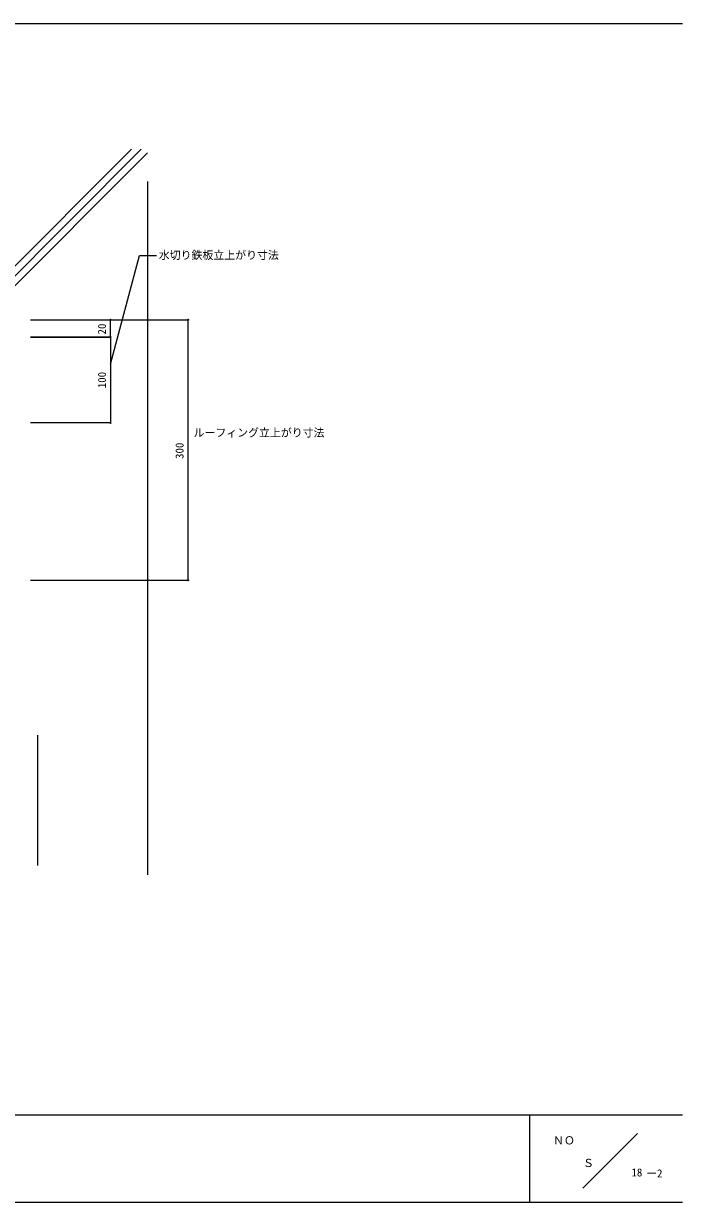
# Model space of a CAD drawing. Units: millimetres, scale not verified, with parts at other scales. Extents: x -203 to 197, y -138 to 132.
# Drawn here: x 45.8 to 196.8, y -138.4 to 131.6 of the extents above; entities that cross this region are included whole.
import ezdxf
from ezdxf.enums import TextEntityAlignment as Align

# ---------------------------------------------------------------- set-up
doc = ezdxf.new("R2010")
doc.units = ezdxf.units.MM
doc.header["$LTSCALE"] = 0.5
doc.header["$PDMODE"] = 32
doc.header["$PDSIZE"] = 0.25
for name, color, linetype, lineweight in [('0-0', 5, 'Continuous', 18), ('1-0', 7, 'Continuous', 18), ('1-1', 7, 'Continuous', 18), ('1-2', 3, 'Continuous', 18)]:
    doc.layers.add(name, color=color, linetype=linetype, lineweight=lineweight)
doc.styles.add('ＭＳ ゴシック', font='')
doc.styles.get('ＭＳ ゴシック').set_extended_font_data('MS Gothic')

msp = doc.modelspace()

# ---------------------------------------------------------------- linework, layer by layer
at = {"layer": '0-0'}
for p, q in [((-203.2432, 131.6351), (196.7568, 131.6351)), ((196.7568, -118.3649), (-203.2433, -118.3649)), ((161.7568, -138.3649), (161.7568, -118.3649)), ((186.4865, -122.5541), (173.9189, -135.1216)), ((196.7568, -138.3649), (-203.2432, -138.3649))]:
    msp.add_line(p, q, dxfattribs=at)
at = {"layer": '1-0'}
for p, q in [((40.1955, 72.5648), (70.4644, 102.8336)), ((40.1955, 70.3021), (72.7271, 102.8336)), ((40.1955, 68.0393), (74.1955, 102.0393)), ((74.1955, 95.4779), (74.1955, -63.3649)), ((48.9355, -31.3575), (48.9355, -61.2319))]:
    msp.add_line(p, q, dxfattribs=at)
at = {"layer": '1-1'}
for p, q in [((65.6851, 53.6017), (72.3535, 78.4887)), ((72.3535, 78.4887), (76.2497, 78.4887)), ((47.3135, 63.7934), (65.6851, 63.7934)), ((47.3135, 63.7934), (83.4634, 63.7934)), ((83.4634, 4.1344), (83.4634, 63.7934)), ((65.6851, 59.7934), (47.3135, 59.7934)), ((65.6851, 59.7934), (65.6851, 40.1973)), ((65.6851, 40.1973), (47.3135, 40.1973))]:
    msp.add_line(p, q, dxfattribs=at)
msp.add_lwpolyline([(47.3135, 59.7934), (65.6851, 59.7934), (65.6851, 63.7934)], dxfattribs=at)
for p in [(65.6851, 63.7934), (83.4634, 63.7934), (65.6851, 59.7934), (65.6851, 40.1973), (83.4634, 4.1344)]:
    msp.add_point(p, dxfattribs=at)
at = {"layer": '1-2', "color": 7}
msp.add_line((47.3135, 4.1344), (83.4634, 4.1344), dxfattribs=at)

# ---------------------------------------------------------------- texts
at = {"layer": '0-0', "color": 7, "style": 'ＭＳ ゴシック'}
for s, p in [('ＮＯ', (167.1021, -125.6345)), ('Ｓ', (173.9788, -130.8109))]:
    msp.add_text(s, height=1.833, dxfattribs=at).set_placement(p, align=Align.BOTTOM_LEFT)
at = {"layer": '1-1', "style": 'ＭＳ ゴシック'}
for s, p in [('水切り鉄板立上がり寸法', (76.7498, 77.1297)), ('ルーフィング立上がり寸法', (84.7143, 36.472)), ('18', (185.0746, -132.9639)), ('ー2', (188.4399, -133.1752))]:
    msp.add_text(s, height=1.833, dxfattribs=at).set_placement(p, align=Align.BOTTOM_LEFT)
for s, p in [('20', (65.1851, 60.4239)), ('100', (65.1851, 48.1203)), ('300', (82.9634, 31.9184))]:
    msp.add_text(s, height=1.833, rotation=90, dxfattribs=at).set_placement(p, align=Align.BOTTOM_LEFT)

doc.saveas('drawing.dxf')
